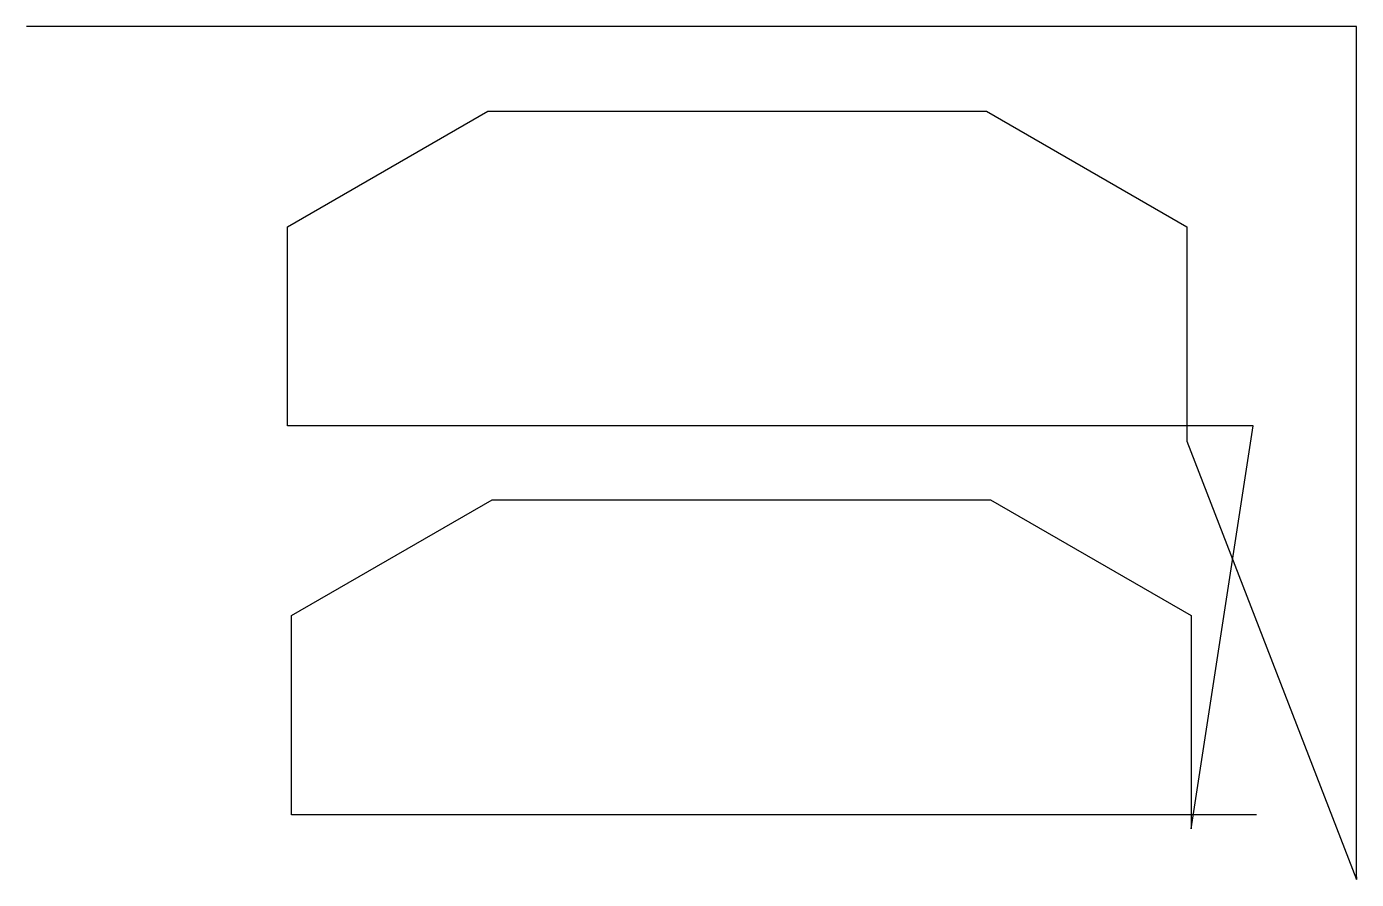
# Model space of a CAD drawing. Header units: metres. Extents: x 0 to 534, y 0 to 343.
import ezdxf

# ---------------------------------------------------------------- set-up
doc = ezdxf.new("R2010")
doc.units = ezdxf.units.M

msp = doc.modelspace()

# ---------------------------------------------------------------- linework, layer by layer
at = {"layer": 'TOOL_0'}
for p, q in [((1, 342.584), (0, 342.584)), ((534.478, 342.584), (1, 342.584)), ((534.478, 0.999), (534.478, 342.584)), ((104.853, 262.175), (185.402, 308.68)), ((185.402, 308.68), (385.804, 308.68)), ((385.804, 308.68), (466.353, 262.175)), ((104.853, 182.18), (104.853, 262.175)), ((466.353, 262.175), (466.353, 182.18)), ((466.353, 182.18), (104.853, 182.18)), ((492.989, 182.18), (466.353, 182.18)), ((466.353, 182.18), (466.353, 176.08)), ((468.009, 20.252), (492.989, 182.18)), ((466.353, 176.08), (534.478, -0.001)), ((106.509, 105.978), (187.058, 152.483)), ((187.058, 152.483), (387.46, 152.483)), ((387.46, 152.483), (468.009, 105.978)), ((106.509, 25.983), (106.509, 105.978)), ((468.009, 105.978), (468.009, 25.983)), ((468.009, 25.983), (106.509, 25.983)), ((494.314, 25.983), (468.009, 25.983)), ((468.009, 25.983), (468.009, 20.252)), ((534.478, -0.001), (534.478, 0.999)), ((534.478, 0.999), (534.478, -0.001)), ((534.478, -0.001), (534.478, 0.999))]:
    msp.add_line(p, q, dxfattribs=at)

doc.saveas('drawing.dxf')
